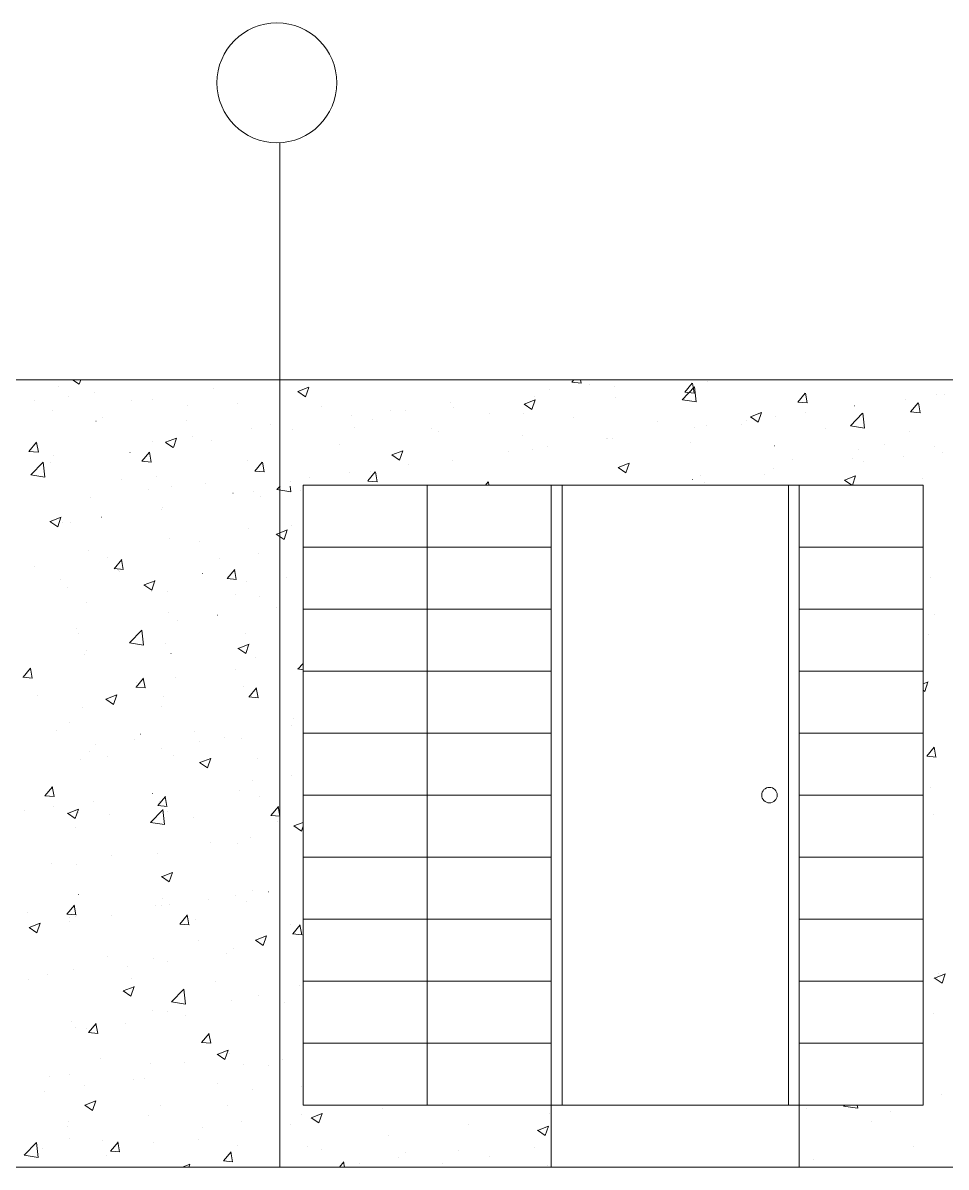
# Model space of a CAD drawing. Header units: centimetres. Extents: x -16179 to 12840, y -10704 to 3856.
# Drawn here: x 5243.1 to 5540.9, y -8898.1 to -8529 of the extents above; entities that cross this region are included whole.
import ezdxf

# ---------------------------------------------------------------- set-up
doc = ezdxf.new("R2010")
doc.units = ezdxf.units.CM
doc.header["$MEASUREMENT"] = 0
for name, color, linetype, lineweight in [('0_Num_Penna__7_Num_Penna__7_Num_Penna__7_Num_Penna__7_Num_Penna__7_Num_Penna__7_Num_Penna__7_Num_Penna__7_Num_Penna__7_Num_Penna__7', 7, 'Continuous', 18), ('A-ELEV-MBE1_Num_Penna__7_Num_Penna__7_Num_Penna__7_Num_Penna__7_Num_Penna__7_Num_Penna__7_Num_Penna__7_Num_Penna__7_Num_Penna__7_Num_Penna__7', 7, 'Continuous', 18), ('A-ELEV-PATT_Num_Penna__8_Num_Penna__8_Num_Penna__8_Num_Penna__8_Num_Penna__8_Num_Penna__8_Num_Penna__8_Num_Penna__8_Num_Penna__8_Num_Penna__8', 8, 'Continuous', 18), ('AA - linee quote_Num_Penna__3_Num_Penna__3_Num_Penna__3_Num_Penna__3_Num_Penna__3_Num_Penna__3_Num_Penna__3_Num_Penna__3_Num_Penna__3_Num_Penna__3', 3, 'Continuous', 18), ('AA - serramenti e porte_Num_Penna__4_Num_Penna__4_Num_Penna__4_Num_Penna__4_Num_Penna__4_Num_Penna__4_Num_Penna__4_Num_Penna__4_Num_Penna__4_Num_Penna__4', 4, 'Continuous', 18), ('AA pareti non sezionate_Num_Penna__2_Num_Penna__2_Num_Penna__2_Num_Penna__2_Num_Penna__2_Num_Penna__2_Num_Penna__2_Num_Penna__2_Num_Penna__2_Num_Penna__2', 2, 'Continuous', 18)]:
    doc.layers.add(name, color=color, linetype=linetype, lineweight=lineweight)
doc.layers.add('A-ELEV-MBE1_Num_Penna__14_Num_Penna__11_Num_Penna__9_Num_Penna__9_Num_Penna__9_Num_Penna__9_Num_Penna__9_Num_Penna__9_Num_Penna__10_Num_Penna__11', color=7, linetype='Continuous', lineweight=18, true_color=0xd19cc7)

msp = doc.modelspace()

# ---------------------------------------------------------------- linework, layer by layer
at = {"layer": '0_Num_Penna__7_Num_Penna__7_Num_Penna__7_Num_Penna__7_Num_Penna__7_Num_Penna__7_Num_Penna__7_Num_Penna__7_Num_Penna__7_Num_Penna__7', "color": 7, "linetype": 'Continuous', "lineweight": 18}
for p, q in [((5413.54, -8678.1), (5417.04, -8678.1)), ((5490.05, -8678.1), (5493.54, -8678.1))]:
    msp.add_line(p, q, dxfattribs=at)
at = {"layer": 'A-ELEV-MBE1_Num_Penna__14_Num_Penna__11_Num_Penna__9_Num_Penna__9_Num_Penna__9_Num_Penna__9_Num_Penna__9_Num_Penna__9_Num_Penna__10_Num_Penna__11', "color": 9, "linetype": 'Continuous', "lineweight": 18, "true_color": 0xd19cc7}
for p, q in [((5373.54, -8678.1), (5333.54, -8678.1)), ((5333.54, -8678.1), (5333.54, -8698.1)), ((5373.54, -8698.1), (5373.54, -8678.1)), ((5413.54, -8678.1), (5373.54, -8678.1)), ((5373.54, -8678.1), (5373.54, -8698.1)), ((5413.54, -8698.1), (5413.54, -8678.1)), ((5533.54, -8678.1), (5493.54, -8678.1)), ((5493.54, -8678.1), (5493.54, -8698.1)), ((5533.54, -8698.1), (5533.54, -8678.1)), ((5333.54, -8698.1), (5373.54, -8698.1)), ((5373.54, -8698.1), (5333.54, -8698.1)), ((5333.54, -8698.1), (5333.54, -8718.1)), ((5373.54, -8698.1), (5413.54, -8698.1)), ((5413.54, -8698.1), (5373.54, -8698.1)), ((5373.54, -8698.1), (5373.54, -8718.1)), ((5373.54, -8718.1), (5373.54, -8698.1)), ((5413.54, -8718.1), (5413.54, -8698.1)), ((5533.54, -8698.1), (5493.54, -8698.1)), ((5493.54, -8698.1), (5493.54, -8718.1)), ((5493.54, -8698.1), (5533.54, -8698.1)), ((5533.54, -8718.1), (5533.54, -8698.1)), ((5373.54, -8718.1), (5333.54, -8718.1)), ((5333.54, -8718.1), (5333.54, -8738.1)), ((5333.54, -8718.1), (5373.54, -8718.1)), ((5373.54, -8738.1), (5373.54, -8718.1)), ((5413.54, -8718.1), (5373.54, -8718.1)), ((5373.54, -8718.1), (5373.54, -8738.1)), ((5373.54, -8718.1), (5413.54, -8718.1)), ((5413.54, -8738.1), (5413.54, -8718.1)), ((5493.54, -8718.1), (5533.54, -8718.1)), ((5533.54, -8718.1), (5493.54, -8718.1)), ((5493.54, -8718.1), (5493.54, -8738.1)), ((5533.54, -8738.1), (5533.54, -8718.1)), ((5333.54, -8738.1), (5373.54, -8738.1)), ((5373.54, -8738.1), (5333.54, -8738.1)), ((5333.54, -8738.1), (5333.54, -8758.1)), ((5373.54, -8758.1), (5373.54, -8738.1)), ((5373.54, -8738.1), (5413.54, -8738.1)), ((5413.54, -8738.1), (5373.54, -8738.1)), ((5373.54, -8738.1), (5373.54, -8758.1)), ((5413.54, -8758.1), (5413.54, -8738.1)), ((5533.54, -8738.1), (5493.54, -8738.1)), ((5493.54, -8738.1), (5493.54, -8758.1)), ((5493.54, -8738.1), (5533.54, -8738.1)), ((5533.54, -8758.1), (5533.54, -8738.1)), ((5333.54, -8758.1), (5373.54, -8758.1)), ((5373.54, -8758.1), (5333.54, -8758.1)), ((5333.54, -8758.1), (5333.54, -8778.1)), ((5373.54, -8778.1), (5373.54, -8758.1)), ((5373.54, -8758.1), (5413.54, -8758.1)), ((5413.54, -8758.1), (5373.54, -8758.1)), ((5373.54, -8758.1), (5373.54, -8778.1)), ((5413.54, -8778.1), (5413.54, -8758.1)), ((5533.54, -8758.1), (5493.54, -8758.1)), ((5493.54, -8758.1), (5493.54, -8778.1)), ((5493.54, -8758.1), (5533.54, -8758.1)), ((5533.54, -8778.1), (5533.54, -8758.1)), ((5373.54, -8778.1), (5333.54, -8778.1)), ((5333.54, -8778.1), (5333.54, -8798.1)), ((5333.54, -8778.1), (5373.54, -8778.1)), ((5373.54, -8798.1), (5373.54, -8778.1)), ((5413.54, -8778.1), (5373.54, -8778.1)), ((5373.54, -8778.1), (5373.54, -8798.1)), ((5373.54, -8778.1), (5413.54, -8778.1)), ((5413.54, -8798.1), (5413.54, -8778.1)), ((5493.54, -8778.1), (5533.54, -8778.1)), ((5533.54, -8778.1), (5493.54, -8778.1)), ((5493.54, -8778.1), (5493.54, -8798.1)), ((5533.54, -8798.1), (5533.54, -8778.1)), ((5333.54, -8798.1), (5373.54, -8798.1)), ((5373.54, -8798.1), (5333.54, -8798.1)), ((5333.54, -8798.1), (5333.54, -8818.1)), ((5373.54, -8818.1), (5373.54, -8798.1)), ((5373.54, -8798.1), (5413.54, -8798.1)), ((5413.54, -8798.1), (5373.54, -8798.1)), ((5373.54, -8798.1), (5373.54, -8818.1)), ((5413.54, -8818.1), (5413.54, -8798.1)), ((5493.54, -8798.1), (5533.54, -8798.1)), ((5533.54, -8798.1), (5493.54, -8798.1)), ((5493.54, -8798.1), (5493.54, -8818.1)), ((5533.54, -8818.1), (5533.54, -8798.1)), ((5333.54, -8818.1), (5373.54, -8818.1)), ((5373.54, -8818.1), (5333.54, -8818.1)), ((5333.54, -8818.1), (5333.54, -8838.1)), ((5373.54, -8838.1), (5373.54, -8818.1)), ((5373.54, -8818.1), (5413.54, -8818.1)), ((5413.54, -8818.1), (5373.54, -8818.1)), ((5373.54, -8818.1), (5373.54, -8838.1)), ((5413.54, -8838.1), (5413.54, -8818.1)), ((5533.54, -8818.1), (5493.54, -8818.1)), ((5493.54, -8818.1), (5493.54, -8838.1)), ((5493.54, -8818.1), (5533.54, -8818.1)), ((5533.54, -8838.1), (5533.54, -8818.1)), ((5333.54, -8838.1), (5373.54, -8838.1)), ((5373.54, -8838.1), (5333.54, -8838.1)), ((5333.54, -8838.1), (5333.54, -8858.1)), ((5373.54, -8838.1), (5413.54, -8838.1)), ((5373.54, -8858.1), (5373.54, -8838.1)), ((5413.54, -8838.1), (5373.54, -8838.1)), ((5413.54, -8858.1), (5413.54, -8838.1)), ((5493.54, -8838.1), (5533.54, -8838.1)), ((5533.54, -8838.1), (5493.54, -8838.1)), ((5493.54, -8838.1), (5493.54, -8858.1)), ((5533.54, -8858.1), (5533.54, -8838.1)), ((5373.54, -8858.1), (5333.54, -8858.1)), ((5333.54, -8858.1), (5333.54, -8878.1)), ((5334.54, -8858.1), (5374.54, -8858.1)), ((5413.54, -8858.1), (5373.54, -8858.1)), ((5373.54, -8858.1), (5373.54, -8878.1)), ((5373.54, -8878.1), (5373.54, -8858.1)), ((5413.54, -8858.1), (5413.54, -8878.1)), ((5493.54, -8858.1), (5533.54, -8858.1)), ((5533.54, -8858.1), (5493.54, -8858.1)), ((5493.54, -8858.1), (5493.54, -8878.1)), ((5533.54, -8878.1), (5533.54, -8858.1)), ((5333.54, -8878.1), (5373.54, -8878.1)), ((5373.54, -8878.1), (5413.54, -8878.1)), ((5493.54, -8878.1), (5413.54, -8878.1)), ((5413.54, -8878.1), (5413.54, -8898.1)), ((5493.54, -8878.1), (5493.54, -8898.1)), ((5493.54, -8878.1), (5533.54, -8878.1))]:
    msp.add_line(p, q, dxfattribs=at)
at = {"layer": 'A-ELEV-MBE1_Num_Penna__7_Num_Penna__7_Num_Penna__7_Num_Penna__7_Num_Penna__7_Num_Penna__7_Num_Penna__7_Num_Penna__7_Num_Penna__7_Num_Penna__7', "color": 7, "linetype": 'Continuous', "lineweight": 18}
for p, q in [((5333.54, -8858.1), (5333.54, -8878.1)), ((5413.54, -8878.1), (5413.54, -8858.1)), ((5413.54, -8858.1), (5413.54, -8878.1))]:
    msp.add_line(p, q, dxfattribs=at)
at = {"layer": 'A-ELEV-PATT_Num_Penna__8_Num_Penna__8_Num_Penna__8_Num_Penna__8_Num_Penna__8_Num_Penna__8_Num_Penna__8_Num_Penna__8_Num_Penna__8_Num_Penna__8', "color": 8, "linetype": 'Continuous', "lineweight": 18}
for p, q in [((5259.16, -8644.1), (5261.33, -8645.57)), ((5261.33, -8645.57), (5261.82, -8644.1)), ((5298.33, -8644.15), (5298.33, -8644.15)), ((5420.17, -8644.94), (5420.87, -8644.1)), ((5423.25, -8645.22), (5423.05, -8644.1)), ((5254.54, -8646.31), (5254.54, -8646.31)), ((5304.67, -8646.85), (5304.68, -8646.85)), ((5325.96, -8647.29), (5325.97, -8647.29)), ((5331.8, -8647.92), (5335.35, -8646.55)), ((5331.81, -8647.93), (5334.33, -8649.63)), ((5334.34, -8649.63), (5335.37, -8646.56)), ((5413.04, -8647.33), (5413.05, -8647.33)), ((5420.18, -8644.94), (5423.22, -8645.21)), ((5425.76, -8645.65), (5425.76, -8645.65)), ((5433.92, -8646.29), (5433.93, -8646.29)), ((5455.84, -8650.56), (5459.8, -8646.43)), ((5456.61, -8648.12), (5459.06, -8645.21)), ((5456.62, -8648.13), (5459.65, -8648.39)), ((5459.69, -8648.41), (5459.1, -8645.23)), ((5460.36, -8651.27), (5459.8, -8646.45)), ((5463.87, -8644.73), (5463.87, -8644.73)), ((5247, -8650.91), (5247.01, -8650.91)), ((5257.96, -8649.4), (5257.97, -8649.4)), ((5266.24, -8648.38), (5266.25, -8648.38)), ((5278.29, -8650.66), (5278.29, -8650.66)), ((5285.08, -8650.54), (5285.09, -8650.54)), ((5312.2, -8651.69), (5312.21, -8651.69)), ((5380.96, -8651.55), (5380.96, -8651.55)), ((5404.8, -8651.99), (5408.36, -8650.62)), ((5407.35, -8653.7), (5408.38, -8650.63)), ((5408.26, -8649.54), (5408.27, -8649.54)), ((5434.24, -8649.81), (5434.25, -8649.81)), ((5455.85, -8650.57), (5460.37, -8651.28)), ((5493.05, -8651.31), (5495.5, -8648.39)), ((5493.05, -8651.32), (5496.09, -8651.58)), ((5496.13, -8651.6), (5495.54, -8648.41)), ((5527.76, -8650.5), (5527.76, -8650.5)), ((5529.49, -8654.5), (5531.93, -8651.58)), ((5532.56, -8654.79), (5531.98, -8651.6)), ((5537.82, -8648.76), (5537.82, -8648.76)), ((5540.47, -8648.83), (5540.48, -8648.83)), ((5252.63, -8653.91), (5252.63, -8653.91)), ((5296.34, -8652.38), (5296.34, -8652.38)), ((5339.32, -8652.83), (5339.32, -8652.83)), ((5361.72, -8654.08), (5361.72, -8654.08)), ((5366.44, -8653.98), (5366.44, -8653.98)), ((5382.18, -8653.12), (5382.19, -8653.12)), ((5393.56, -8655.13), (5393.56, -8655.13)), ((5404.62, -8654.9), (5404.62, -8654.9)), ((5404.81, -8652), (5407.34, -8653.7)), ((5477.81, -8656.05), (5481.37, -8654.69)), ((5480.35, -8657.77), (5481.38, -8654.7)), ((5495.67, -8654.72), (5495.68, -8654.72)), ((5510.06, -8658.97), (5514.01, -8654.84)), ((5511.43, -8652.57), (5511.44, -8652.57)), ((5514.58, -8659.68), (5514.02, -8654.85)), ((5529.49, -8654.5), (5532.53, -8654.77)), ((5266.71, -8657.46), (5266.72, -8657.46)), ((5268.68, -8656.22), (5268.68, -8656.22)), ((5295.79, -8657.37), (5295.8, -8657.37)), ((5322.91, -8658.51), (5322.92, -8658.51)), ((5349, -8655.76), (5349.01, -8655.76)), ((5355.8, -8656.93), (5355.8, -8656.93)), ((5420.67, -8656.27), (5420.68, -8656.27)), ((5447.79, -8657.42), (5447.8, -8657.42)), ((5463.72, -8658.93), (5463.72, -8658.93)), ((5474.91, -8658.56), (5474.91, -8658.56)), ((5476.44, -8657.26), (5476.44, -8657.26)), ((5477.82, -8656.07), (5480.35, -8657.77)), ((5485.77, -8655.82), (5485.78, -8655.82)), ((5510.07, -8658.98), (5514.58, -8659.68)), ((5289.11, -8664.3), (5292.67, -8662.94)), ((5291.66, -8666.02), (5292.69, -8662.95)), ((5297.68, -8662.51), (5297.69, -8662.51)), ((5316.92, -8659.98), (5316.92, -8659.98)), ((5330.14, -8660.18), (5330.14, -8660.18)), ((5350.03, -8659.66), (5350.03, -8659.66)), ((5374.99, -8659.98), (5375, -8659.98)), ((5377.15, -8660.8), (5377.15, -8660.8)), ((5404.27, -8661.95), (5404.27, -8661.95)), ((5459.69, -8659.39), (5459.7, -8659.39)), ((5502.03, -8659.71), (5502.03, -8659.71)), ((5529.15, -8660.85), (5529.15, -8660.85)), ((5245.04, -8667.21), (5247.49, -8664.29)), ((5248.12, -8667.49), (5247.53, -8664.31)), ((5284.96, -8664.19), (5284.97, -8664.19)), ((5289.12, -8664.32), (5291.65, -8666.02)), ((5304.06, -8663.76), (5304.06, -8663.76)), ((5345.36, -8665.07), (5345.37, -8665.07)), ((5407.65, -8666.46), (5407.65, -8666.46)), ((5412.4, -8665.69), (5412.4, -8665.69)), ((5431.38, -8663.09), (5431.39, -8663.09)), ((5431.64, -8663.16), (5431.64, -8663.16)), ((5433.31, -8663.2), (5433.31, -8663.2)), ((5458.5, -8664.24), (5458.51, -8664.24)), ((5485.62, -8665.39), (5485.63, -8665.39)), ((5512.74, -8666.53), (5512.74, -8666.53)), ((5521.02, -8664.87), (5521.03, -8664.87)), ((5537.2, -8665.67), (5537.21, -8665.67)), ((5245.04, -8667.21), (5248.08, -8667.48)), ((5252.88, -8668.41), (5252.89, -8668.41)), ((5277.67, -8667.57), (5277.68, -8667.57)), ((5281.48, -8670.4), (5283.92, -8667.48)), ((5281.48, -8670.4), (5284.52, -8670.67)), ((5284.56, -8670.68), (5283.97, -8667.5)), ((5315.74, -8670.15), (5315.74, -8670.15)), ((5362.12, -8668.37), (5365.68, -8667.01)), ((5362.13, -8668.38), (5364.66, -8670.09)), ((5364.66, -8670.09), (5365.69, -8667.02)), ((5381.56, -8670.03), (5381.57, -8670.03)), ((5399.68, -8667.36), (5399.68, -8667.36)), ((5491.4, -8669.95), (5491.4, -8669.95)), ((5510.82, -8669.48), (5510.82, -8669.48)), ((5527.11, -8668.86), (5527.12, -8668.86)), ((5539.86, -8667.68), (5539.86, -8667.68)), ((5245.71, -8674.82), (5249.67, -8670.69)), ((5250.23, -8675.53), (5249.67, -8670.71)), ((5252.01, -8670.82), (5252.02, -8670.82)), ((5317.91, -8673.58), (5320.36, -8670.67)), ((5317.92, -8673.59), (5320.95, -8673.85)), ((5320.99, -8673.87), (5320.4, -8670.69)), ((5348.36, -8674.12), (5348.36, -8674.12)), ((5354.35, -8676.77), (5356.8, -8673.85)), ((5355.18, -8673.84), (5355.18, -8673.84)), ((5357.43, -8677.06), (5356.84, -8673.87)), ((5367.6, -8671.59), (5367.6, -8671.59)), ((5435.13, -8672.44), (5438.68, -8671.07)), ((5435.14, -8672.45), (5437.66, -8674.16)), ((5437.67, -8674.16), (5438.7, -8671.09)), ((5485.16, -8672.73), (5485.16, -8672.73)), ((5514.39, -8670.54), (5514.4, -8670.54)), ((5245.72, -8674.83), (5250.24, -8675.53)), ((5247.86, -8675.22), (5247.86, -8675.22)), ((5274.98, -8676.36), (5274.98, -8676.36)), ((5286.11, -8675.24), (5286.12, -8675.24)), ((5302.09, -8677.51), (5302.1, -8677.51)), ((5329.52, -8677.09), (5329.52, -8677.09)), ((5335.64, -8675.79), (5335.64, -8675.79)), ((5354.35, -8676.78), (5357.39, -8677.04)), ((5392.34, -8678.1), (5393.24, -8677.04)), ((5393.47, -8678.1), (5393.28, -8677.06)), ((5459.07, -8676.31), (5459.08, -8676.31)), ((5461.77, -8675.04), (5461.78, -8675.04)), ((5463.07, -8677.29), (5463.08, -8677.29)), ((5482.31, -8674.76), (5482.32, -8674.76)), ((5508.13, -8676.51), (5511.69, -8675.14)), ((5508.14, -8676.52), (5510.49, -8678.1)), ((5510.71, -8678.1), (5511.7, -8675.15)), ((5533.19, -8676.02), (5533.2, -8676.02)), ((5283.79, -8679.53), (5283.79, -8679.53)), ((5290.97, -8678.55), (5290.98, -8678.55)), ((5310.9, -8680.67), (5310.91, -8680.67)), ((5317.64, -8680.11), (5317.64, -8680.11)), ((5325.03, -8679.51), (5329.55, -8680.22)), ((5325.04, -8679.54), (5326.13, -8678.41)), ((5329.56, -8680.22), (5329.35, -8678.41)), ((5332.57, -8679.98), (5332.58, -8679.98)), ((5264.89, -8682.13), (5264.9, -8682.13)), ((5288.01, -8685.2), (5288.02, -8685.2)), ((5319.85, -8681.65), (5319.86, -8681.65)), ((5251.89, -8689.86), (5255.45, -8688.49)), ((5254.38, -8691.54), (5255.41, -8688.47)), ((5268.53, -8688.41), (5268.54, -8688.41)), ((5287.77, -8685.88), (5287.78, -8685.88)), ((5251.87, -8689.83), (5254.39, -8691.54)), ((5255.81, -8690.08), (5255.82, -8690.08)), ((5258.39, -8690.28), (5258.39, -8690.28)), ((5316.01, -8692.21), (5316.02, -8692.21)), ((5324.9, -8693.93), (5328.46, -8692.56)), ((5327.39, -8695.6), (5328.42, -8692.53)), ((5329.81, -8691.27), (5329.82, -8691.27)), ((5290.36, -8695.46), (5290.36, -8695.46)), ((5324.87, -8693.9), (5327.4, -8695.61)), ((5264.27, -8699.04), (5264.28, -8699.04)), ((5300.19, -8696.35), (5300.19, -8696.35)), ((5270.56, -8701.44), (5270.57, -8701.44)), ((5272.57, -8705.06), (5275.02, -8702.14)), ((5275.51, -8705.31), (5274.92, -8702.12)), ((5306.49, -8701.69), (5306.49, -8701.69)), ((5319.21, -8700.01), (5319.21, -8700.01)), ((5246.77, -8704.34), (5246.78, -8704.34)), ((5272.55, -8705.05), (5275.59, -8705.32)), ((5273.89, -8705.49), (5273.9, -8705.49)), ((5274.41, -8705.91), (5274.41, -8705.91)), ((5301.01, -8706.63), (5301.02, -8706.63)), ((5309.01, -8708.25), (5311.46, -8705.33)), ((5311.95, -8708.5), (5311.36, -8705.31)), ((5255.17, -8708.45), (5255.17, -8708.45)), ((5282.19, -8710.29), (5284.72, -8711.99)), ((5282.22, -8710.31), (5285.77, -8708.95)), ((5284.71, -8711.99), (5285.74, -8708.92)), ((5308.99, -8708.24), (5312.03, -8708.51)), ((5315.4, -8709.12), (5315.4, -8709.12)), ((5328.13, -8707.78), (5328.13, -8707.78)), ((5535.92, -8708.04), (5535.92, -8708.04)), ((5257.49, -8711.16), (5257.49, -8711.16)), ((5284.6, -8712.31), (5284.61, -8712.31)), ((5289.74, -8712.37), (5289.74, -8712.37)), ((5311.72, -8713.46), (5311.73, -8713.46)), ((5319.59, -8714.13), (5319.59, -8714.13)), ((5263.65, -8715.95), (5263.66, -8715.95)), ((5325.08, -8717.52), (5325.09, -8717.52)), ((5289.96, -8719.21), (5289.97, -8719.21)), ((5293.13, -8721.73), (5293.13, -8721.73)), ((5305.84, -8720.05), (5305.85, -8720.05)), ((5537.04, -8720), (5537.05, -8720)), ((5260.34, -8724.3), (5260.34, -8724.3)), ((5277.56, -8729.03), (5281.52, -8724.9)), ((5282.08, -8729.7), (5281.52, -8724.88)), ((5261.04, -8725.95), (5261.05, -8725.95)), ((5277.55, -8729), (5282.06, -8729.7)), ((5289.12, -8729.28), (5289.12, -8729.28)), ((5312.54, -8730.77), (5316.1, -8729.4)), ((5314.78, -8726.03), (5314.78, -8726.03)), ((5315.03, -8732.44), (5316.06, -8729.37)), ((5535.27, -8726.4), (5535.28, -8726.4)), ((5263.04, -8732.86), (5263.04, -8732.86)), ((5263.79, -8731.31), (5263.79, -8731.31)), ((5290.9, -8732.45), (5290.91, -8732.45)), ((5312.51, -8730.74), (5315.04, -8732.44)), ((5318.02, -8733.6), (5318.03, -8733.6)), ((5331.78, -8737.44), (5333.54, -8735.6)), ((5243.16, -8740.08), (5246.2, -8740.34)), ((5243.18, -8740.09), (5245.63, -8737.17)), ((5246.12, -8740.33), (5245.53, -8737.15)), ((5279.62, -8743.27), (5282.07, -8740.36)), ((5282.56, -8743.52), (5281.97, -8740.34)), ((5292.48, -8740.09), (5292.48, -8740.09)), ((5311.72, -8737.55), (5311.72, -8737.55)), ((5331.76, -8737.41), (5333.54, -8737.68)), ((5279.6, -8743.26), (5282.64, -8743.53)), ((5279.76, -8741.76), (5279.77, -8741.76)), ((5314.16, -8742.94), (5314.17, -8742.94)), ((5316.06, -8746.46), (5318.51, -8743.54)), ((5318.99, -8746.71), (5318.41, -8743.52)), ((5533.54, -8742.21), (5535.11, -8741.61)), ((5534.05, -8744.65), (5535.08, -8741.58)), ((5534.97, -8742.77), (5534.97, -8742.77)), ((5247.68, -8745.99), (5247.68, -8745.99)), ((5269.83, -8747.12), (5272.36, -8748.83)), ((5269.86, -8747.15), (5273.41, -8745.78)), ((5272.35, -8748.83), (5273.38, -8745.76)), ((5288.5, -8746.2), (5288.51, -8746.2)), ((5316.04, -8746.45), (5319.07, -8746.72)), ((5317.49, -8744.44), (5317.5, -8744.44)), ((5533.54, -8744.3), (5534.06, -8744.65)), ((5262.42, -8749.77), (5262.42, -8749.77)), ((5287.86, -8749.52), (5287.87, -8749.52)), ((5258.24, -8754.61), (5258.24, -8754.61)), ((5330.44, -8753.37), (5330.44, -8753.37)), ((5253.89, -8757.27), (5253.9, -8757.27)), ((5281.01, -8758.41), (5281.02, -8758.41)), ((5298.35, -8757.59), (5298.36, -8757.59)), ((5329.66, -8755.59), (5329.67, -8755.59)), ((5266.4, -8761.8), (5266.4, -8761.8)), ((5279.11, -8760.12), (5279.12, -8760.12)), ((5300.04, -8760.68), (5300.04, -8760.68)), ((5308.13, -8759.56), (5308.14, -8759.56)), ((5313.54, -8759.85), (5313.55, -8759.85)), ((5534.68, -8765.59), (5537.13, -8762.67)), ((5537.62, -8765.84), (5537.03, -8762.65)), ((5264.61, -8764.09), (5264.61, -8764.09)), ((5270.41, -8765.76), (5270.42, -8765.76)), ((5287.88, -8763.11), (5287.89, -8763.11)), ((5291.72, -8765.24), (5291.73, -8765.24)), ((5300.18, -8767.6), (5303.74, -8766.24)), ((5302.67, -8769.28), (5303.7, -8766.21)), ((5318.84, -8766.38), (5318.85, -8766.38)), ((5534.66, -8765.58), (5537.7, -8765.84)), ((5261.8, -8766.68), (5261.81, -8766.68)), ((5300.15, -8767.58), (5302.68, -8769.28)), ((5317.07, -8773.4), (5317.08, -8773.4)), ((5329.79, -8771.73), (5329.8, -8771.73)), ((5250.23, -8778.3), (5252.68, -8775.38)), ((5253.17, -8778.54), (5252.58, -8775.36)), ((5312.93, -8776.77), (5312.93, -8776.77)), ((5535.79, -8775.55), (5535.79, -8775.55)), ((5250.21, -8778.29), (5253.25, -8778.55)), ((5265.75, -8780.16), (5265.76, -8780.16)), ((5284.99, -8777.63), (5285, -8777.63)), ((5286.67, -8781.49), (5289.12, -8778.57)), ((5287.27, -8780.02), (5287.27, -8780.02)), ((5289.61, -8781.73), (5289.02, -8778.55)), ((5319.44, -8778.46), (5319.44, -8778.46)), ((5243.79, -8783.09), (5243.79, -8783.09)), ((5253.03, -8781.83), (5253.04, -8781.83)), ((5257.47, -8783.96), (5260, -8785.66)), ((5257.5, -8783.99), (5261.05, -8782.62)), ((5259.99, -8785.66), (5261.02, -8782.59)), ((5261.18, -8783.59), (5261.19, -8783.59)), ((5270.91, -8784.24), (5270.91, -8784.24)), ((5284.3, -8786.92), (5288.26, -8782.8)), ((5286.65, -8781.48), (5289.69, -8781.74)), ((5288.81, -8787.6), (5288.25, -8782.77)), ((5289.81, -8783.54), (5289.82, -8783.54)), ((5323.09, -8784.66), (5326.12, -8784.93)), ((5323.11, -8784.67), (5325.56, -8781.76)), ((5326.04, -8784.92), (5325.46, -8781.74)), ((5536.89, -8784.32), (5536.9, -8784.32)), ((5284.28, -8786.89), (5288.8, -8787.59)), ((5298.02, -8785.38), (5298.03, -8785.38)), ((5325.14, -8786.53), (5325.15, -8786.53)), ((5330.48, -8788.03), (5333, -8789.73)), ((5330.5, -8788.06), (5333.54, -8786.89)), ((5332.99, -8789.73), (5333.54, -8788.11)), ((5260.19, -8788.63), (5260.19, -8788.63)), ((5316.43, -8791.76), (5316.43, -8791.76)), ((5303.71, -8793.44), (5303.71, -8793.44)), ((5312.31, -8793.68), (5312.31, -8793.68)), ((5271.63, -8797.66), (5271.63, -8797.66)), ((5286.65, -8796.93), (5286.65, -8796.93)), ((5252.39, -8800.2), (5252.39, -8800.2)), ((5260.57, -8800.51), (5260.57, -8800.51)), ((5287.82, -8804.44), (5291.38, -8803.08)), ((5290.31, -8806.12), (5291.34, -8803.05)), ((5287.79, -8804.41), (5290.32, -8806.12)), ((5261.01, -8810.19), (5261.02, -8810.19)), ((5311.69, -8810.59), (5311.7, -8810.59)), ((5317.34, -8808.77), (5317.35, -8808.77)), ((5322.3, -8809.27), (5322.31, -8809.27)), ((5257.28, -8816.51), (5259.73, -8813.59)), ((5260.22, -8816.75), (5259.63, -8813.57)), ((5286.03, -8813.84), (5286.04, -8813.84)), ((5287.71, -8813.85), (5287.72, -8813.85)), ((5288.13, -8811.34), (5288.14, -8811.34)), ((5290.35, -8813.47), (5290.35, -8813.47)), ((5303.06, -8811.8), (5303.07, -8811.8)), ((5315.25, -8812.49), (5315.25, -8812.49)), ((5244.61, -8815.87), (5244.61, -8815.87)), ((5257.26, -8816.5), (5260.3, -8816.76)), ((5258.26, -8817.7), (5258.27, -8817.7)), ((5259.95, -8817.42), (5259.95, -8817.42)), ((5271.72, -8817.02), (5271.73, -8817.02)), ((5293.72, -8819.7), (5296.17, -8816.78)), ((5296.65, -8819.94), (5296.07, -8816.76)), ((5245.11, -8820.8), (5247.64, -8822.5)), ((5245.13, -8820.83), (5248.69, -8819.46)), ((5247.63, -8822.5), (5248.66, -8819.43)), ((5258.09, -8818.94), (5258.09, -8818.94)), ((5293.7, -8819.69), (5296.73, -8819.95)), ((5298.84, -8818.16), (5298.85, -8818.16)), ((5325.96, -8819.31), (5325.97, -8819.31)), ((5329.51, -8819.92), (5329.52, -8819.92)), ((5330.16, -8822.89), (5332.6, -8819.97)), ((5333.09, -8823.13), (5332.5, -8819.95)), ((5299.89, -8825.01), (5299.89, -8825.01)), ((5318.11, -8824.87), (5320.64, -8826.57)), ((5318.14, -8824.89), (5321.7, -8823.53)), ((5320.63, -8826.57), (5321.66, -8823.5)), ((5330.13, -8822.87), (5333.17, -8823.14)), ((5311.07, -8827.5), (5311.08, -8827.5)), ((5270.26, -8830.09), (5270.27, -8830.09)), ((5285.41, -8830.75), (5285.42, -8830.75)), ((5289.7, -8831.84), (5289.7, -8831.84)), ((5308.94, -8829.3), (5308.94, -8829.3)), ((5250.91, -8836.02), (5250.91, -8836.02)), ((5259.33, -8834.33), (5259.34, -8834.33)), ((5276.98, -8833.51), (5276.99, -8833.51)), ((5537.16, -8837.1), (5540.72, -8835.73)), ((5538.37, -8835.65), (5538.37, -8835.65)), ((5539.65, -8838.78), (5540.68, -8835.71)), ((5244.9, -8837.73), (5244.9, -8837.73)), ((5275.46, -8841.28), (5279.01, -8839.91)), ((5277.95, -8842.95), (5278.98, -8839.88)), ((5278.02, -8837.16), (5278.03, -8837.16)), ((5305.14, -8838.31), (5305.15, -8838.31)), ((5332.26, -8839.45), (5332.27, -8839.45)), ((5537.13, -8837.07), (5539.66, -8838.78)), ((5275.43, -8841.25), (5277.96, -8842.96)), ((5291.03, -8844.81), (5294.99, -8840.69)), ((5295.55, -8845.49), (5294.99, -8840.67)), ((5319.29, -8842.78), (5319.29, -8842.78)), ((5291.02, -8844.79), (5295.53, -8845.49)), ((5310.46, -8844.41), (5310.46, -8844.41)), ((5327.66, -8845.12), (5327.66, -8845.12)), ((5258.71, -8851.24), (5258.72, -8851.24)), ((5284.8, -8847.66), (5284.8, -8847.66)), ((5289.66, -8847.87), (5289.67, -8847.87)), ((5295.57, -8849.34), (5295.58, -8849.34)), ((5536.74, -8848.65), (5536.75, -8848.65)), ((5260.04, -8852.95), (5260.04, -8852.95)), ((5263.62, -8853.55), (5263.62, -8853.55)), ((5264.31, -8854.71), (5267.35, -8854.98)), ((5264.33, -8854.72), (5266.78, -8851.8)), ((5267.27, -8854.97), (5266.68, -8851.78)), ((5276.33, -8851.87), (5276.34, -8851.87)), ((5300.77, -8857.91), (5303.22, -8854.99)), ((5303.7, -8858.15), (5303.12, -8854.97)), ((5300.75, -8857.9), (5303.78, -8858.16)), ((5305.75, -8861.7), (5308.28, -8863.41)), ((5305.78, -8861.73), (5309.34, -8860.37)), ((5308.27, -8863.41), (5309.3, -8860.34)), ((5309.84, -8861.32), (5309.84, -8861.32)), ((5268.13, -8863.12), (5268.14, -8863.12)), ((5284.18, -8864.57), (5284.18, -8864.57)), ((5295.25, -8864.27), (5295.26, -8864.27)), ((5314.29, -8865.15), (5314.3, -8865.15)), ((5322.37, -8865.41), (5322.37, -8865.41)), ((5327.01, -8863.48), (5327.02, -8863.48)), ((5251.73, -8868.8), (5251.73, -8868.8)), ((5258.1, -8868.15), (5258.1, -8868.15)), ((5282.21, -8869.38), (5282.22, -8869.38)), ((5262.97, -8871.91), (5262.98, -8871.91)), ((5278.84, -8869.94), (5278.85, -8869.94)), ((5305.96, -8871.09), (5305.97, -8871.09)), ((5317.19, -8873.09), (5317.2, -8873.09)), ((5333.08, -8872.24), (5333.08, -8872.24)), ((5250.25, -8873.58), (5250.26, -8873.58)), ((5263.1, -8878.12), (5266.65, -8876.75)), ((5265.59, -8879.79), (5266.62, -8876.72)), ((5539.31, -8874.58), (5539.32, -8874.58)), ((5263.07, -8878.09), (5265.6, -8879.79)), ((5287.56, -8878.18), (5287.57, -8878.18)), ((5309.22, -8878.23), (5309.22, -8878.23)), ((5336.1, -8882.18), (5339.66, -8880.82)), ((5338.59, -8883.86), (5339.62, -8880.79)), ((5358.99, -8879.16), (5358.99, -8879.16)), ((5413.11, -8880.7), (5413.12, -8880.7)), ((5495.79, -8879.11), (5495.79, -8879.11)), ((5507.88, -8878.42), (5512.4, -8879.12)), ((5507.9, -8878.45), (5508.23, -8878.1)), ((5512.41, -8879.13), (5512.29, -8878.1)), ((5522.91, -8880.26), (5522.91, -8880.26)), ((5257.94, -8883.27), (5257.94, -8883.27)), ((5283.56, -8881.48), (5283.57, -8881.48)), ((5313.65, -8883.51), (5313.65, -8883.51)), ((5329.36, -8884.25), (5329.37, -8884.25)), ((5332.89, -8880.98), (5332.89, -8880.98)), ((5336.08, -8882.16), (5338.6, -8883.86)), ((5386.73, -8884.5), (5386.73, -8884.5)), ((5516.71, -8883.39), (5516.71, -8883.39)), ((5257.48, -8885.06), (5257.48, -8885.06)), ((5300.93, -8885.19), (5300.93, -8885.19)), ((5361.07, -8887.76), (5361.07, -8887.76)), ((5409.08, -8886.23), (5411.61, -8887.93)), ((5409.11, -8886.25), (5412.67, -8884.89)), ((5411.6, -8887.93), (5412.63, -8884.86)), ((5243.55, -8894.3), (5247.51, -8890.18)), ((5248.07, -8894.98), (5247.51, -8890.15)), ((5258.03, -8888.94), (5258.03, -8888.94)), ((5268.85, -8889.41), (5268.85, -8889.41)), ((5271.38, -8892.93), (5273.83, -8890.01)), ((5274.31, -8893.18), (5273.73, -8889.99)), ((5285.14, -8890.09), (5285.15, -8890.09)), ((5299.74, -8889.33), (5299.74, -8889.33)), ((5312.26, -8891.23), (5312.27, -8891.23)), ((5334.99, -8891.33), (5334.99, -8891.33)), ((5408.02, -8891.86), (5408.02, -8891.86)), ((5530.36, -8891.54), (5530.36, -8891.54)), ((5243.54, -8894.27), (5248.05, -8894.97)), ((5249.61, -8891.95), (5249.61, -8891.95)), ((5270.11, -8894.42), (5270.12, -8894.42)), ((5271.36, -8892.92), (5274.39, -8893.19)), ((5307.82, -8896.12), (5310.27, -8893.2)), ((5308.6, -8895.14), (5308.61, -8895.14)), ((5310.75, -8896.37), (5310.16, -8893.18)), ((5339.38, -8892.38), (5339.39, -8892.38)), ((5364.32, -8895.12), (5364.33, -8895.12)), ((5366.5, -8893.53), (5366.5, -8893.53)), ((5383.56, -8892.59), (5383.57, -8892.59)), ((5393.62, -8894.67), (5393.62, -8894.67)), ((5294.63, -8898.1), (5296.98, -8897.2)), ((5296.63, -8898.1), (5296.94, -8897.18)), ((5307.8, -8896.11), (5310.83, -8896.38)), ((5345.26, -8898.1), (5346.7, -8896.39)), ((5346.92, -8898.1), (5346.6, -8896.37)), ((5351.6, -8896.79), (5351.61, -8896.79)), ((5378.39, -8896.94), (5378.4, -8896.94)), ((5412.5, -8897.61), (5412.5, -8897.61)), ((5498.28, -8895.76), (5498.28, -8895.76))]:
    msp.add_line(p, q, dxfattribs=at)
at = {"layer": 'AA - linee quote_Num_Penna__3_Num_Penna__3_Num_Penna__3_Num_Penna__3_Num_Penna__3_Num_Penna__3_Num_Penna__3_Num_Penna__3_Num_Penna__3_Num_Penna__3', "color": 3, "linetype": 'Continuous', "lineweight": 18}
msp.add_line((5326.06, -8898.1), (5326.06, -8567.65), dxfattribs=at)
msp.add_circle((5325.06, -8548.32), 19.33, dxfattribs=at)
at = {"layer": 'AA - serramenti e porte_Num_Penna__4_Num_Penna__4_Num_Penna__4_Num_Penna__4_Num_Penna__4_Num_Penna__4_Num_Penna__4_Num_Penna__4_Num_Penna__4_Num_Penna__4', "color": 4, "linetype": 'Continuous', "lineweight": 18}
for p, q in [((5490.05, -8678.1), (5417.04, -8678.1)), ((5417.04, -8878.1), (5417.04, -8678.1)), ((5490.05, -8678.1), (5490.05, -8878.1))]:
    msp.add_line(p, q, dxfattribs=at)
msp.add_circle((5483.94, -8778.1), 2.5, dxfattribs=at)
at = {"layer": 'AA pareti non sezionate_Num_Penna__2_Num_Penna__2_Num_Penna__2_Num_Penna__2_Num_Penna__2_Num_Penna__2_Num_Penna__2_Num_Penna__2_Num_Penna__2_Num_Penna__2', "color": 2, "linetype": 'Continuous', "lineweight": 18}
for p, q in [((5019.54, -8644.1), (5964.83, -8644.1)), ((5019.54, -8898.1), (5933.54, -8898.1))]:
    msp.add_line(p, q, dxfattribs=at)

doc.saveas('drawing.dxf')
